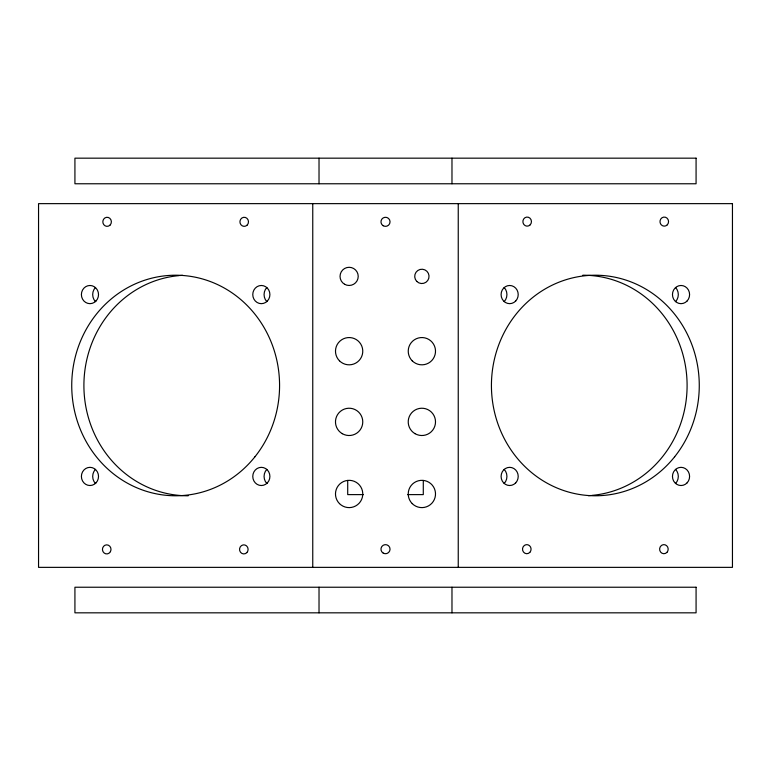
<?xml version="1.0" encoding="UTF-8"?>
<svg xmlns="http://www.w3.org/2000/svg" width="771" height="771" viewBox="0 0 771 771"><rect width="100%" height="100%" fill="white"/><g stroke="black" fill="none" stroke-linecap="round" stroke-linejoin="round"><path stroke-width="1.16" d="M363.305 494.616L347.711 494.616L347.711 480.449M407.695 494.616L423.289 494.616L423.289 480.449M458.244 203.64L458.244 567.36M451.979 158.171L451.979 183.768M451.979 587.232L451.979 612.829M319.021 158.171L319.021 183.768M319.021 587.232L319.021 612.829M312.756 203.64L312.756 567.36M582.799 275.218A110.282 103.921 -90 0 1 687 380.72A110.282 103.921 -90 0 1 591.8 495.396M590.634 495.493A110.282 103.921 -90 0 1 588.283 495.647M504.167 469.346A10.023 9.445 -90 0 1 504.167 483.523M504.167 287.477A10.023 9.445 -90 0 1 504.167 301.654M675.55 287.477A10.023 9.445 -90 0 1 675.55 301.654M675.55 469.346A10.023 9.445 -90 0 1 675.55 483.523M188.201 495.782A110.282 103.921 -90 0 1 84 390.28A110.282 103.921 -90 0 1 179.2 275.604M180.366 275.507A110.282 103.921 -90 0 1 182.717 275.353M266.833 301.654A10.023 9.445 -90 0 1 266.833 287.477M266.833 483.523A10.023 9.445 -90 0 1 266.833 469.346M95.45 483.523A10.023 9.445 -90 0 1 95.45 469.346M95.45 301.654A10.023 9.445 90 0 1 95.45 287.477M696.078 158.171L74.922 158.171L74.922 183.768L696.078 183.768L696.078 158.171M732.45 203.64L38.55 203.64L38.55 567.36L732.45 567.36L732.45 203.64M696.078 587.232L74.922 587.232L74.922 612.829L696.078 612.829L696.078 587.232M383.226 225.758A4.549 4.549 0 0 0 390.049 221.826A4.549 4.549 0 0 0 383.226 217.885A4.549 4.549 0 0 0 383.226 225.758M383.226 553.115A4.549 4.549 0 0 0 390.049 549.174A4.549 4.549 0 0 0 383.226 545.242A4.549 4.549 0 0 0 383.226 553.115M674.673 456.74A110.282 103.921 -90 0 0 613.822 276.972A110.282 103.921 -90 0 0 497.546 422.778A110.282 103.921 -90 0 0 674.673 456.74M687.096 300.998A9.098 8.568 -90 0 0 683.251 285.79A9.098 8.568 -90 0 0 672.755 296.922A9.098 8.568 -90 0 0 687.096 300.998M687.096 482.858A9.098 8.568 -90 0 0 683.251 467.65A9.098 8.568 -90 0 0 672.755 478.781A9.098 8.568 -90 0 0 687.096 482.858M515.712 482.858A9.098 8.568 -90 0 0 511.877 467.65A9.098 8.568 -90 0 0 501.381 478.781A9.098 8.568 -90 0 0 515.712 482.858M515.712 300.998A9.098 8.568 -90 0 0 511.877 285.79A9.098 8.568 -90 0 0 501.381 296.922A9.098 8.568 -90 0 0 515.712 300.998M666.925 552.393A4.549 4.289 -90 0 0 665.007 544.779A4.549 4.289 -90 0 0 659.764 550.349A4.549 4.289 -90 0 0 666.925 552.393M529.822 552.393A4.549 4.289 -90 0 0 527.904 544.779A4.549 4.289 -90 0 0 522.661 550.349A4.549 4.289 -90 0 0 529.822 552.393M530.197 224.824A4.549 4.289 -90 0 0 528.28 217.22A4.549 4.289 -90 0 0 523.027 222.79A4.549 4.289 -90 0 0 530.197 224.824M667.3 224.824A4.549 4.289 -90 0 0 665.383 217.22A4.549 4.289 -90 0 0 660.13 222.79A4.549 4.289 -90 0 0 667.3 224.824M254.979 456.74A110.282 103.921 -90 0 0 194.128 276.972A110.282 103.921 -90 0 0 77.852 422.778A110.282 103.921 -90 0 0 254.979 456.74M96.018 482.858A9.098 8.568 -90 0 0 92.183 467.65A9.098 8.568 -90 0 0 81.687 478.781A9.098 8.568 -90 0 0 96.018 482.858M96.018 300.998A9.098 8.568 -90 0 0 92.183 285.79A9.098 8.568 -90 0 0 81.687 296.922A9.098 8.568 -90 0 0 96.018 300.998M267.402 300.998A9.098 8.568 -90 0 0 263.557 285.79A9.098 8.568 -90 0 0 253.061 296.922A9.098 8.568 -90 0 0 267.402 300.998M267.402 482.858A9.098 8.568 -90 0 0 263.557 467.65A9.098 8.568 -90 0 0 253.061 478.781A9.098 8.568 -90 0 0 267.402 482.858M110.128 225.036A4.549 4.289 -90 0 0 108.21 217.432A4.549 4.289 -90 0 0 102.967 223.002A4.549 4.289 -90 0 0 110.128 225.036M247.231 225.036A4.549 4.289 -90 0 0 245.313 217.432A4.549 4.289 -90 0 0 240.07 223.002A4.549 4.289 -90 0 0 247.231 225.036M246.855 552.605A4.549 4.289 -90 0 0 244.937 545.001A4.549 4.289 -90 0 0 239.694 550.571A4.549 4.289 -90 0 0 246.855 552.605M110.436 551.66A4.549 4.289 -90 0 0 106.726 544.846A4.549 4.289 -90 0 0 103.015 551.66A4.549 4.289 -90 0 0 110.436 551.66M412.225 360.828A13.637 13.637 0 0 0 435.046 354.718A13.637 13.637 0 0 0 418.345 338.016A13.637 13.637 0 0 0 412.225 360.828M339.481 360.828A13.637 13.637 0 0 0 362.303 354.718A13.637 13.637 0 0 0 345.601 338.016A13.637 13.637 0 0 0 339.481 360.828M342.305 433.688A13.637 13.637 0 0 0 362.765 421.872A13.637 13.637 0 0 0 342.305 410.056A13.637 13.637 0 0 0 342.305 433.688M415.049 433.688A13.637 13.637 0 0 0 435.509 421.872A13.637 13.637 0 0 0 415.049 410.056A13.637 13.637 0 0 0 415.049 433.688M412.225 503.617A13.637 13.637 0 0 0 435.046 497.497A13.637 13.637 0 0 0 418.345 480.796A13.637 13.637 0 0 0 412.225 503.617M339.481 503.617A13.637 13.637 0 0 0 362.303 497.497A13.637 13.637 0 0 0 345.601 480.796A13.637 13.637 0 0 0 339.481 503.617M344.579 284.258A9.098 9.098 0 0 0 358.216 276.384A9.098 9.098 0 0 0 344.579 268.51A9.098 9.098 0 0 0 344.579 284.258M416.812 281.444A7.161 7.161 0 0 0 428.792 278.235A7.161 7.161 0 0 0 420.022 269.465A7.161 7.161 0 0 0 416.812 281.444"/></g></svg>
